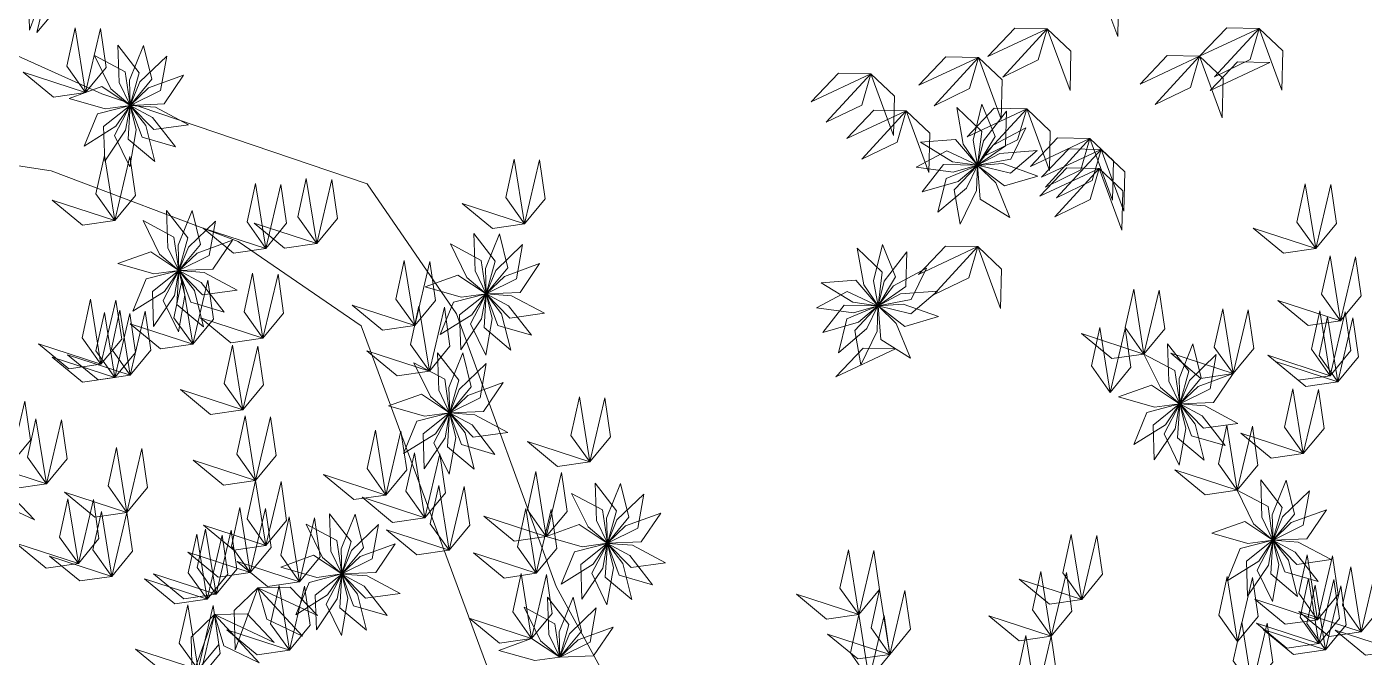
# Model space of a CAD drawing. Header units: millimetres. Extents: x 930 to 6336, y 2219 to 4338.
# Drawn here: x 1313.1 to 1435.1, y 4036.6 to 4094.2 of the extents above; entities that cross this region are included whole.
import ezdxf

# ---------------------------------------------------------------- set-up
doc = ezdxf.new("R2010")
doc.units = ezdxf.units.MM
doc.layers.add('piante', color=102, linetype='Continuous', lineweight=18)

msp = doc.modelspace()

# ---------------------------------------------------------------- linework, layer by layer
at = {"layer": 'piante', "linetype": 'Continuous', "lineweight": 0}
for points in [[(1524.44, 4043.6), (1502.77, 4043.05), (1480.99, 4039.61), (1466.35, 4034.44), (1444.74, 4035.32), (1434.91, 4006.87), (1400.52, 4012.61), (1373.44, 4020.93), (1361.36, 4043.07), (1352.28, 4067.97), (1344.11, 4079.85), (1319.92, 4088.06), (1305.75, 4094.41), (1317.86, 4108.34), (1346.3, 4133.15), (1372.99, 4150.82), (1403.48, 4155.34), (1442.85, 4165.27), (1471.48, 4159.77), (1514.64, 4156.56)], [(1302.4, 4083), (1315.3, 4081.03), (1332.35, 4074.56), (1343.58, 4066.88), (1356.57, 4031.72), (1366.12, 4018.34), (1349.04, 3988.74), (1368.38, 3967.75), (1377.87, 3952.93), (1372.61, 3930.06)]]:
    msp.add_lwpolyline(points, dxfattribs=at)
at = {"layer": 'piante', "lineweight": 0}
for points in [[(1315.37, 4099.49), (1313.22, 4097.44), (1313.31, 4093.85), (1315.37, 4099.49)], [(1313.99, 4093.65), (1315.88, 4095.93), (1315.37, 4099.49), (1313.99, 4093.65)], [(1410.53, 4098.9), (1412.68, 4096.86), (1412.61, 4093.27), (1410.53, 4098.9)], [(1318.43, 4088.17), (1316.71, 4090.59), (1317.48, 4094.09), (1318.43, 4088.17)], [(1318.43, 4088.17), (1320.31, 4090.46), (1319.8, 4094.01), (1318.43, 4088.17)], [(1406.19, 4093.99), (1403.22, 4094.06), (1400.75, 4091.46), (1406.19, 4093.99)], [(1406.19, 4093.99), (1405.35, 4091.15), (1402.13, 4089.58), (1406.19, 4093.99)], [(1406.19, 4093.99), (1408.34, 4091.95), (1408.26, 4088.36), (1406.19, 4093.99)], [(1425.52, 4094.02), (1422.56, 4094.09), (1420.09, 4091.48), (1425.52, 4094.02)], [(1425.52, 4094.02), (1424.69, 4091.18), (1421.46, 4089.61), (1425.52, 4094.02)], [(1425.52, 4094.02), (1427.67, 4091.98), (1427.59, 4088.39), (1425.52, 4094.02)], [(1321.38, 4092.49), (1321.5, 4089.08), (1322.5, 4087.01), (1323.33, 4089.98), (1321.38, 4092.49)], [(1323.71, 4092.47), (1322.43, 4089.31), (1322.5, 4087), (1324.47, 4089.38), (1323.71, 4092.47)], [(1319.24, 4091.56), (1320.73, 4088.5), (1322.5, 4087.01), (1322.05, 4090.06), (1319.24, 4091.56)], [(1325.83, 4091.5), (1323.38, 4089.14), (1322.51, 4087), (1325.27, 4088.37), (1325.83, 4091.5)], [(1399.91, 4091.38), (1396.94, 4091.44), (1394.47, 4088.84), (1399.91, 4091.38)], [(1399.91, 4091.38), (1399.08, 4088.53), (1395.85, 4086.96), (1399.91, 4091.38)], [(1399.91, 4091.38), (1402.06, 4089.33), (1401.98, 4085.75), (1399.91, 4091.38)], [(1420.09, 4091.48), (1417.12, 4091.55), (1414.65, 4088.94), (1420.09, 4091.48)], [(1420.09, 4091.48), (1419.25, 4088.64), (1416.02, 4087.07), (1420.09, 4091.48)], [(1420.09, 4091.48), (1422.24, 4089.44), (1422.16, 4085.85), (1420.09, 4091.48)], [(1318.43, 4088.17), (1315.49, 4087.75), (1312.72, 4090.03), (1318.43, 4088.17)], [(1426.5, 4090.9), (1423.53, 4090.96), (1421.06, 4088.36), (1426.5, 4090.9)], [(1327.37, 4089.76), (1324.17, 4088.59), (1322.51, 4087), (1325.59, 4087.13), (1327.37, 4089.76)], [(1390.08, 4089.87), (1387.12, 4089.93), (1384.65, 4087.33), (1390.08, 4089.87)], [(1390.08, 4089.87), (1389.25, 4087.02), (1386.02, 4085.45), (1390.08, 4089.87)], [(1390.08, 4089.87), (1392.23, 4087.83), (1392.16, 4084.24), (1390.08, 4089.87)], [(1316.93, 4087.63), (1320.21, 4086.69), (1322.49, 4087), (1319.92, 4088.71), (1316.93, 4087.63)], [(1318.3, 4083.28), (1321.19, 4085.09), (1322.49, 4087), (1319.5, 4086.23), (1318.3, 4083.28)], [(1320.18, 4081.9), (1322.08, 4084.72), (1322.49, 4086.99), (1320.07, 4085.08), (1320.18, 4081.9)], [(1322.45, 4081.39), (1323.04, 4084.75), (1322.49, 4086.99), (1321.06, 4084.26), (1322.45, 4081.39)], [(1324.74, 4081.86), (1323.91, 4085.17), (1322.5, 4086.99), (1322.3, 4083.91), (1324.74, 4081.86)], [(1326.63, 4083.21), (1324.53, 4085.9), (1322.5, 4086.99), (1323.58, 4084.1), (1326.63, 4083.21)], [(1327.81, 4085.22), (1324.8, 4086.82), (1322.5, 4086.99), (1324.66, 4084.79), (1327.81, 4085.22)], [(1393.32, 4086.5), (1390.35, 4086.56), (1387.88, 4083.96), (1393.32, 4086.5)], [(1393.32, 4086.5), (1392.48, 4083.65), (1389.25, 4082.08), (1393.32, 4086.5)], [(1393.32, 4086.5), (1395.47, 4084.46), (1395.39, 4080.87), (1393.32, 4086.5)], [(1397.92, 4086.8), (1398.52, 4083.45), (1399.82, 4081.54), (1400.21, 4084.6), (1397.92, 4086.8)], [(1404.31, 4086.68), (1401.35, 4086.75), (1398.88, 4084.14), (1404.31, 4086.68)], [(1400.22, 4087.12), (1399.42, 4083.81), (1399.82, 4081.54), (1401.42, 4084.17), (1400.22, 4087.12)], [(1402.46, 4086.47), (1400.38, 4083.77), (1399.82, 4081.53), (1402.36, 4083.29), (1402.46, 4086.47)], [(1404.31, 4086.68), (1403.48, 4083.84), (1400.25, 4082.27), (1404.31, 4086.68)], [(1404.31, 4086.68), (1406.46, 4084.64), (1406.39, 4081.05), (1404.31, 4086.68)], [(1404.24, 4084.96), (1401.24, 4083.35), (1399.82, 4081.53), (1402.86, 4082.1), (1404.24, 4084.96)], [(1410.07, 4083.96), (1407.11, 4084.02), (1404.64, 4081.42), (1410.07, 4083.96)], [(1410.07, 4083.96), (1409.24, 4081.11), (1406.01, 4079.54), (1410.07, 4083.96)], [(1410.07, 4083.96), (1412.22, 4081.92), (1412.15, 4078.33), (1410.07, 4083.96)], [(1394.21, 4081.35), (1397.59, 4080.89), (1399.81, 4081.53), (1397.02, 4082.85), (1394.21, 4081.35)], [(1394.63, 4083.64), (1397.53, 4081.85), (1399.81, 4081.53), (1397.8, 4083.87), (1394.63, 4083.64)], [(1405.26, 4082.87), (1401.86, 4082.61), (1399.82, 4081.53), (1402.83, 4080.82), (1405.26, 4082.87)], [(1411.1, 4082.98), (1408.14, 4083.04), (1405.67, 4080.44), (1411.1, 4082.98)], [(1411.1, 4082.98), (1410.27, 4080.14), (1407.04, 4078.57), (1411.1, 4082.98)], [(1411.1, 4082.98), (1413.25, 4080.94), (1413.18, 4077.35), (1411.1, 4082.98)], [(1321.09, 4076.49), (1319.37, 4078.91), (1320.14, 4082.41), (1321.09, 4076.49)], [(1321.09, 4076.49), (1322.97, 4078.78), (1322.46, 4082.33), (1321.09, 4076.49)], [(1358.48, 4076.18), (1356.77, 4078.6), (1357.54, 4082.1), (1358.48, 4076.18)], [(1358.48, 4076.18), (1360.37, 4078.46), (1359.86, 4082.02), (1358.48, 4076.18)], [(1394.77, 4079.09), (1398.04, 4080.04), (1399.81, 4081.53), (1396.72, 4081.6), (1394.77, 4079.09)], [(1396.2, 4077.25), (1398.8, 4079.45), (1399.81, 4081.52), (1396.96, 4080.33), (1396.2, 4077.25)], [(1398.25, 4076.14), (1399.73, 4079.22), (1399.81, 4081.52), (1397.69, 4079.28), (1398.25, 4076.14)], [(1405.33, 4080.54), (1402.12, 4081.69), (1399.82, 4081.52), (1402.28, 4079.65), (1405.33, 4080.54)], [(1402.77, 4076.77), (1401.48, 4079.92), (1399.82, 4081.52), (1400.07, 4078.44), (1402.77, 4076.77)], [(1339.52, 4074.39), (1337.8, 4076.81), (1338.57, 4080.31), (1339.52, 4074.39)], [(1410.93, 4081.24), (1407.97, 4081.3), (1405.5, 4078.7), (1410.93, 4081.24)], [(1410.93, 4081.24), (1410.1, 4078.39), (1406.87, 4076.82), (1410.93, 4081.24)], [(1410.93, 4081.24), (1413.08, 4079.2), (1413, 4075.61), (1410.93, 4081.24)], [(1334.87, 4073.94), (1333.16, 4076.36), (1333.92, 4079.86), (1334.87, 4073.94)], [(1334.87, 4073.94), (1336.76, 4076.23), (1336.25, 4079.78), (1334.87, 4073.94)], [(1339.52, 4074.39), (1341.41, 4076.68), (1340.89, 4080.23), (1339.52, 4074.39)], [(1430.68, 4073.92), (1428.96, 4076.34), (1429.73, 4079.84), (1430.68, 4073.92)], [(1430.68, 4073.92), (1432.57, 4076.21), (1432.05, 4079.76), (1430.68, 4073.92)], [(1321.09, 4076.49), (1318.15, 4076.07), (1315.39, 4078.35), (1321.09, 4076.49)], [(1358.48, 4076.18), (1355.55, 4075.76), (1352.78, 4078.04), (1358.48, 4076.18)], [(1325.82, 4077.41), (1325.94, 4074), (1326.95, 4071.93), (1327.77, 4074.9), (1325.82, 4077.41)], [(1328.15, 4077.39), (1326.88, 4074.23), (1326.95, 4071.92), (1328.91, 4074.3), (1328.15, 4077.39)], [(1323.69, 4076.48), (1325.18, 4073.42), (1326.94, 4071.93), (1326.49, 4074.98), (1323.69, 4076.48)], [(1330.27, 4076.43), (1327.82, 4074.06), (1326.95, 4071.92), (1329.71, 4073.29), (1330.27, 4076.43)], [(1334.87, 4073.94), (1331.94, 4073.52), (1329.17, 4075.8), (1334.87, 4073.94)], [(1339.52, 4074.39), (1336.58, 4073.97), (1333.82, 4076.25), (1339.52, 4074.39)], [(1430.68, 4073.92), (1427.74, 4073.5), (1424.98, 4075.78), (1430.68, 4073.92)], [(1331.82, 4074.68), (1328.62, 4073.51), (1326.95, 4071.92), (1330.03, 4072.05), (1331.82, 4074.68)], [(1351.72, 4074.36), (1353.22, 4071.29), (1354.98, 4069.8), (1354.53, 4072.85), (1351.72, 4074.36)], [(1353.86, 4075.29), (1353.98, 4071.88), (1354.98, 4069.8), (1355.81, 4072.77), (1353.86, 4075.29)], [(1356.19, 4075.27), (1354.91, 4072.11), (1354.99, 4069.8), (1356.95, 4072.18), (1356.19, 4075.27)], [(1358.31, 4074.3), (1355.86, 4071.93), (1354.99, 4069.8), (1357.75, 4071.17), (1358.31, 4074.3)], [(1391.14, 4074.29), (1390.33, 4070.97), (1390.74, 4068.7), (1392.34, 4071.34), (1391.14, 4074.29)], [(1399.86, 4074.1), (1396.89, 4074.16), (1394.42, 4071.56), (1399.86, 4074.1)], [(1321.37, 4072.55), (1324.65, 4071.61), (1326.94, 4071.92), (1324.37, 4073.63), (1321.37, 4072.55)], [(1388.83, 4073.97), (1389.44, 4070.61), (1390.74, 4068.7), (1391.13, 4071.76), (1388.83, 4073.97)], [(1393.38, 4073.64), (1391.3, 4070.94), (1390.74, 4068.7), (1393.28, 4070.46), (1393.38, 4073.64)], [(1399.86, 4074.1), (1399.02, 4071.25), (1395.8, 4069.69), (1399.86, 4074.1)], [(1399.86, 4074.1), (1402.01, 4072.06), (1401.93, 4068.47), (1399.86, 4074.1)], [(1432.93, 4067.34), (1431.22, 4069.75), (1431.99, 4073.26), (1432.93, 4067.34)], [(1432.93, 4067.34), (1434.82, 4069.62), (1434.31, 4073.17), (1432.93, 4067.34)], [(1322.75, 4068.2), (1325.64, 4070.01), (1326.93, 4071.92), (1323.95, 4071.15), (1322.75, 4068.2)], [(1324.62, 4066.82), (1326.53, 4069.64), (1326.94, 4071.91), (1324.52, 4070), (1324.62, 4066.82)], [(1326.9, 4066.31), (1327.49, 4069.67), (1326.94, 4071.91), (1325.51, 4069.18), (1326.9, 4066.31)], [(1329.18, 4066.78), (1328.36, 4070.09), (1326.94, 4071.91), (1326.75, 4068.83), (1329.18, 4066.78)], [(1331.08, 4068.13), (1328.98, 4070.82), (1326.95, 4071.91), (1328.02, 4069.02), (1331.08, 4068.13)], [(1332.26, 4070.14), (1329.25, 4071.74), (1326.95, 4071.91), (1329.11, 4069.71), (1332.26, 4070.14)], [(1348.46, 4066.91), (1346.75, 4069.32), (1347.51, 4072.83), (1348.46, 4066.91)], [(1348.46, 4066.91), (1350.35, 4069.19), (1349.84, 4072.75), (1348.46, 4066.91)], [(1359.86, 4072.56), (1356.66, 4071.39), (1354.99, 4069.79), (1358.07, 4069.92), (1359.86, 4072.56)], [(1395.16, 4072.13), (1392.16, 4070.52), (1390.74, 4068.7), (1393.77, 4069.27), (1395.16, 4072.13)], [(1328.2, 4065.2), (1326.48, 4067.61), (1327.25, 4071.12), (1328.2, 4065.2)], [(1328.2, 4065.2), (1330.09, 4067.48), (1329.58, 4071.03), (1328.2, 4065.2)], [(1334.61, 4065.74), (1332.9, 4068.16), (1333.67, 4071.67), (1334.61, 4065.74)], [(1334.61, 4065.74), (1336.5, 4068.03), (1335.99, 4071.58), (1334.61, 4065.74)], [(1349.41, 4070.43), (1352.69, 4069.49), (1354.97, 4069.8), (1352.4, 4071.51), (1349.41, 4070.43)], [(1385.54, 4070.81), (1388.44, 4069.02), (1390.73, 4068.7), (1388.72, 4071.04), (1385.54, 4070.81)], [(1319.83, 4063.37), (1318.11, 4065.79), (1318.88, 4069.3), (1319.83, 4063.37)], [(1350.79, 4066.08), (1353.68, 4067.88), (1354.97, 4069.79), (1351.99, 4069.02), (1350.79, 4066.08)], [(1352.66, 4064.69), (1354.57, 4067.52), (1354.97, 4069.79), (1352.56, 4067.87), (1352.66, 4064.69)], [(1354.94, 4064.19), (1355.53, 4067.55), (1354.98, 4069.79), (1353.55, 4067.05), (1354.94, 4064.19)], [(1357.22, 4064.66), (1356.39, 4067.96), (1354.98, 4069.78), (1354.79, 4066.71), (1357.22, 4064.66)], [(1359.12, 4066.01), (1357.02, 4068.7), (1354.98, 4069.79), (1356.06, 4066.89), (1359.12, 4066.01)], [(1360.3, 4068.02), (1357.29, 4069.62), (1354.99, 4069.79), (1357.15, 4067.58), (1360.3, 4068.02)], [(1385.13, 4068.52), (1388.51, 4068.06), (1390.73, 4068.7), (1387.94, 4070.02), (1385.13, 4068.52)], [(1396.18, 4070.03), (1392.78, 4069.78), (1390.74, 4068.69), (1393.74, 4067.98), (1396.18, 4070.03)], [(1415.01, 4064.3), (1413.3, 4066.72), (1414.07, 4070.23), (1415.01, 4064.3)], [(1415.01, 4064.3), (1416.9, 4066.59), (1416.39, 4070.14), (1415.01, 4064.3)], [(1321.09, 4062.16), (1319.37, 4064.58), (1320.14, 4068.08), (1321.09, 4062.16)], [(1319.83, 4063.37), (1321.72, 4065.66), (1321.2, 4069.21), (1319.83, 4063.37)], [(1322.49, 4062.36), (1320.78, 4064.78), (1321.54, 4068.29), (1322.49, 4062.36)], [(1322.49, 4062.36), (1324.38, 4064.65), (1323.87, 4068.2), (1322.49, 4062.36)], [(1348.46, 4066.91), (1345.53, 4066.48), (1342.76, 4068.77), (1348.46, 4066.91)], [(1349.8, 4062.74), (1348.08, 4065.16), (1348.85, 4068.66), (1349.8, 4062.74)], [(1349.8, 4062.74), (1351.68, 4065.02), (1351.17, 4068.58), (1349.8, 4062.74)], [(1385.69, 4066.25), (1388.96, 4067.21), (1390.73, 4068.7), (1387.64, 4068.77), (1385.69, 4066.25)], [(1387.12, 4064.41), (1389.72, 4066.62), (1390.73, 4068.69), (1387.88, 4067.5), (1387.12, 4064.41)], [(1389.17, 4063.31), (1390.65, 4066.38), (1390.73, 4068.69), (1388.61, 4066.44), (1389.17, 4063.31)], [(1396.25, 4067.71), (1393.04, 4068.85), (1390.74, 4068.69), (1393.19, 4066.82), (1396.25, 4067.71)], [(1393.69, 4063.93), (1392.4, 4067.09), (1390.74, 4068.69), (1390.99, 4065.61), (1393.69, 4063.93)], [(1423.15, 4062.51), (1421.43, 4064.92), (1422.2, 4068.43), (1423.15, 4062.51)], [(1423.15, 4062.51), (1425.04, 4064.79), (1424.52, 4068.34), (1423.15, 4062.51)], [(1432.93, 4067.34), (1430, 4066.91), (1427.23, 4069.2), (1432.93, 4067.34)], [(1432.01, 4062.32), (1430.29, 4064.74), (1431.06, 4068.25), (1432.01, 4062.32)], [(1432.01, 4062.32), (1433.89, 4064.61), (1433.38, 4068.16), (1432.01, 4062.32)], [(1321.09, 4062.16), (1322.98, 4064.44), (1322.46, 4068), (1321.09, 4062.16)], [(1328.2, 4065.2), (1325.27, 4064.77), (1322.5, 4067.06), (1328.2, 4065.2)], [(1334.61, 4065.74), (1331.68, 4065.32), (1328.91, 4067.6), (1334.61, 4065.74)], [(1432.71, 4061.75), (1430.99, 4064.17), (1431.76, 4067.68), (1432.71, 4061.75)], [(1432.71, 4061.75), (1434.59, 4064.04), (1434.08, 4067.59), (1432.71, 4061.75)], [(1415.01, 4064.3), (1412.08, 4063.88), (1409.31, 4066.17), (1415.01, 4064.3)], [(1411.92, 4060.8), (1410.21, 4063.22), (1410.98, 4066.72), (1411.92, 4060.8)], [(1411.92, 4060.8), (1413.81, 4063.09), (1413.3, 4066.64), (1411.92, 4060.8)], [(1319.83, 4063.37), (1316.89, 4062.95), (1314.13, 4065.23), (1319.83, 4063.37)], [(1332.78, 4059.19), (1331.06, 4061.61), (1331.83, 4065.12), (1332.78, 4059.19)], [(1332.78, 4059.19), (1334.67, 4061.48), (1334.15, 4065.03), (1332.78, 4059.19)], [(1349.8, 4062.74), (1346.86, 4062.32), (1344.09, 4064.6), (1349.8, 4062.74)], [(1350.53, 4064.42), (1350.65, 4061.01), (1351.65, 4058.94), (1352.48, 4061.91), (1350.53, 4064.42)], [(1352.86, 4064.4), (1351.58, 4061.24), (1351.66, 4058.93), (1353.62, 4061.31), (1352.86, 4064.4)], [(1392.34, 4064.77), (1389.37, 4064.84), (1386.9, 4062.23), (1392.34, 4064.77)], [(1417.15, 4065.24), (1417.27, 4061.83), (1418.27, 4059.75), (1419.1, 4062.72), (1417.15, 4065.24)], [(1419.48, 4065.22), (1418.21, 4062.06), (1418.28, 4059.75), (1420.24, 4062.13), (1419.48, 4065.22)], [(1321.09, 4062.16), (1318.15, 4061.74), (1315.39, 4064.02), (1321.09, 4062.16)], [(1322.49, 4062.36), (1319.56, 4061.94), (1316.79, 4064.22), (1322.49, 4062.36)], [(1348.39, 4063.49), (1349.89, 4060.43), (1351.65, 4058.94), (1351.2, 4061.99), (1348.39, 4063.49)], [(1354.98, 4063.44), (1352.53, 4061.07), (1351.66, 4058.93), (1354.42, 4060.3), (1354.98, 4063.44)], [(1415.01, 4064.3), (1416.51, 4061.24), (1418.27, 4059.75), (1417.82, 4062.8), (1415.01, 4064.3)], [(1423.15, 4062.51), (1420.21, 4062.08), (1417.45, 4064.37), (1423.15, 4062.51)], [(1421.6, 4064.25), (1419.15, 4061.88), (1418.28, 4059.75), (1421.04, 4061.12), (1421.6, 4064.25)], [(1432.01, 4062.32), (1429.07, 4061.9), (1426.31, 4064.18), (1432.01, 4062.32)], [(1432.71, 4061.75), (1429.77, 4061.33), (1427, 4063.61), (1432.71, 4061.75)], [(1423.15, 4062.51), (1419.95, 4061.34), (1418.28, 4059.74), (1421.36, 4059.87), (1423.15, 4062.51)], [(1332.78, 4059.19), (1329.84, 4058.77), (1327.08, 4061.05), (1332.78, 4059.19)], [(1356.53, 4061.69), (1353.32, 4060.52), (1351.66, 4058.93), (1354.74, 4059.06), (1356.53, 4061.69)], [(1412.7, 4060.38), (1415.98, 4059.44), (1418.26, 4059.75), (1415.7, 4061.46), (1412.7, 4060.38)], [(1429.55, 4055.21), (1427.84, 4057.63), (1428.6, 4061.13), (1429.55, 4055.21)], [(1429.55, 4055.21), (1431.44, 4057.5), (1430.93, 4061.05), (1429.55, 4055.21)], [(1311.52, 4054.15), (1313.4, 4056.44), (1312.89, 4059.99), (1311.52, 4054.15)], [(1346.08, 4059.56), (1349.36, 4058.62), (1351.64, 4058.93), (1349.07, 4060.64), (1346.08, 4059.56)], [(1364.44, 4054.45), (1362.72, 4056.87), (1363.49, 4060.38), (1364.44, 4054.45)], [(1364.44, 4054.45), (1366.32, 4056.74), (1365.81, 4060.29), (1364.44, 4054.45)], [(1414.08, 4056.03), (1416.97, 4057.83), (1418.26, 4059.74), (1415.28, 4058.97), (1414.08, 4056.03)], [(1415.95, 4054.64), (1417.86, 4057.47), (1418.26, 4059.74), (1415.85, 4057.82), (1415.95, 4054.64)], [(1418.23, 4054.14), (1418.82, 4057.5), (1418.27, 4059.74), (1416.84, 4057), (1418.23, 4054.14)], [(1420.51, 4054.61), (1419.69, 4057.91), (1418.27, 4059.73), (1418.08, 4056.66), (1420.51, 4054.61)], [(1422.41, 4055.96), (1420.31, 4058.65), (1418.28, 4059.74), (1419.35, 4056.84), (1422.41, 4055.96)], [(1423.59, 4057.97), (1420.58, 4059.57), (1418.28, 4059.74), (1420.44, 4057.53), (1423.59, 4057.97)], [(1314.85, 4052.45), (1313.13, 4054.87), (1313.9, 4058.38), (1314.85, 4052.45)], [(1314.85, 4052.45), (1316.74, 4054.74), (1316.23, 4058.29), (1314.85, 4052.45)], [(1333.94, 4052.74), (1332.22, 4055.16), (1332.99, 4058.66), (1333.94, 4052.74)], [(1333.94, 4052.74), (1335.82, 4055.03), (1335.31, 4058.58), (1333.94, 4052.74)], [(1347.45, 4055.21), (1350.35, 4057.02), (1351.64, 4058.93), (1348.65, 4058.16), (1347.45, 4055.21)], [(1349.33, 4053.83), (1351.23, 4056.65), (1351.64, 4058.92), (1349.23, 4057.01), (1349.33, 4053.83)], [(1351.6, 4053.32), (1352.2, 4056.68), (1351.65, 4058.92), (1350.22, 4056.19), (1351.6, 4053.32)], [(1353.89, 4053.79), (1353.06, 4057.1), (1351.65, 4058.92), (1351.46, 4055.84), (1353.89, 4053.79)], [(1355.78, 4055.14), (1353.69, 4057.83), (1351.65, 4058.92), (1352.73, 4056.03), (1355.78, 4055.14)], [(1356.97, 4057.15), (1353.96, 4058.75), (1351.66, 4058.92), (1353.81, 4056.72), (1356.97, 4057.15)], [(1345.84, 4051.43), (1344.12, 4053.85), (1344.89, 4057.35), (1345.84, 4051.43)], [(1345.84, 4051.43), (1347.73, 4053.72), (1347.21, 4057.27), (1345.84, 4051.43)], [(1423.52, 4051.87), (1421.81, 4054.29), (1422.58, 4057.79), (1423.52, 4051.87)], [(1423.52, 4051.87), (1425.41, 4054.16), (1424.9, 4057.71), (1423.52, 4051.87)], [(1429.55, 4055.21), (1426.62, 4054.79), (1423.85, 4057.07), (1429.55, 4055.21)], [(1364.44, 4054.45), (1361.5, 4054.03), (1358.74, 4056.32), (1364.44, 4054.45)], [(1322.2, 4049.84), (1320.48, 4052.26), (1321.25, 4055.76), (1322.2, 4049.84)], [(1322.2, 4049.84), (1324.08, 4052.13), (1323.57, 4055.68), (1322.2, 4049.84)], [(1349.38, 4049.36), (1347.66, 4051.77), (1348.43, 4055.28), (1349.38, 4049.36)], [(1349.38, 4049.36), (1351.26, 4051.64), (1350.75, 4055.19), (1349.38, 4049.36)], [(1314.85, 4052.45), (1311.92, 4052.03), (1309.15, 4054.31), (1314.85, 4052.45)], [(1333.94, 4052.74), (1331, 4052.32), (1328.23, 4054.6), (1333.94, 4052.74)], [(1360.47, 4047.65), (1358.75, 4050.07), (1359.52, 4053.57), (1360.47, 4047.65)], [(1360.47, 4047.65), (1362.36, 4049.93), (1361.85, 4053.49), (1360.47, 4047.65)], [(1423.52, 4051.87), (1420.59, 4051.45), (1417.82, 4053.73), (1423.52, 4051.87)], [(1334.88, 4046.82), (1333.17, 4049.24), (1333.94, 4052.74), (1334.88, 4046.82)], [(1334.88, 4046.82), (1336.77, 4049.11), (1336.26, 4052.66), (1334.88, 4046.82)], [(1345.84, 4051.43), (1342.9, 4051.01), (1340.14, 4053.29), (1345.84, 4051.43)], [(1351.6, 4046.38), (1349.88, 4048.8), (1350.65, 4052.3), (1351.6, 4046.38)], [(1351.6, 4046.38), (1353.49, 4048.67), (1352.97, 4052.22), (1351.6, 4046.38)], [(1364.92, 4052.51), (1365.04, 4049.1), (1366.04, 4047.03), (1366.87, 4050), (1364.92, 4052.51)], [(1367.25, 4052.49), (1365.97, 4049.33), (1366.05, 4047.02), (1368.01, 4049.4), (1367.25, 4052.49)], [(1425.66, 4052.8), (1425.78, 4049.4), (1426.78, 4047.32), (1427.61, 4050.29), (1425.66, 4052.8)], [(1427.99, 4052.78), (1426.71, 4049.62), (1426.79, 4047.32), (1428.75, 4049.69), (1427.99, 4052.78)], [(1308.34, 4051.68), (1311.3, 4051.75), (1313.78, 4049.15), (1308.34, 4051.68)], [(1317.77, 4045.17), (1316.05, 4047.59), (1316.82, 4051.09), (1317.77, 4045.17)], [(1322.2, 4049.84), (1319.26, 4049.42), (1316.49, 4051.7), (1322.2, 4049.84)], [(1317.77, 4045.17), (1319.65, 4047.46), (1319.14, 4051.01), (1317.77, 4045.17)], [(1349.38, 4049.36), (1346.44, 4048.93), (1343.67, 4051.22), (1349.38, 4049.36)], [(1362.78, 4051.58), (1364.28, 4048.51), (1366.04, 4047.03), (1365.59, 4050.08), (1362.78, 4051.58)], [(1369.37, 4051.52), (1366.92, 4049.16), (1366.05, 4047.02), (1368.81, 4048.39), (1369.37, 4051.52)], [(1423.52, 4051.87), (1425.02, 4048.81), (1426.78, 4047.32), (1426.33, 4050.37), (1423.52, 4051.87)], [(1430.11, 4051.82), (1427.66, 4049.45), (1426.79, 4047.31), (1429.55, 4048.69), (1430.11, 4051.82)], [(1320.82, 4044), (1319.1, 4046.42), (1319.87, 4049.92), (1320.82, 4044)], [(1320.82, 4044), (1322.71, 4046.29), (1322.2, 4049.84), (1320.82, 4044)], [(1333.46, 4044.36), (1331.74, 4046.77), (1332.51, 4050.28), (1333.46, 4044.36)], [(1333.46, 4044.36), (1335.35, 4046.64), (1334.83, 4050.19), (1333.46, 4044.36)], [(1359.55, 4044.28), (1357.83, 4046.69), (1358.6, 4050.2), (1359.55, 4044.28)], [(1359.55, 4044.28), (1361.43, 4046.56), (1360.92, 4050.12), (1359.55, 4044.28)], [(1370.92, 4049.78), (1367.71, 4048.61), (1366.05, 4047.02), (1369.13, 4047.15), (1370.92, 4049.78)], [(1431.66, 4050.07), (1428.45, 4048.91), (1426.79, 4047.31), (1429.87, 4047.44), (1431.66, 4050.07)], [(1334.88, 4046.82), (1331.95, 4046.4), (1329.18, 4048.68), (1334.88, 4046.82)], [(1337.95, 4043.51), (1336.24, 4045.93), (1337.01, 4049.43), (1337.95, 4043.51)], [(1337.95, 4043.51), (1339.84, 4045.8), (1339.33, 4049.35), (1337.95, 4043.51)], [(1338.56, 4048.78), (1340.05, 4045.72), (1341.81, 4044.23), (1341.36, 4047.28), (1338.56, 4048.78)], [(1340.69, 4049.71), (1340.81, 4046.31), (1341.82, 4044.23), (1342.65, 4047.2), (1340.69, 4049.71)], [(1343.02, 4049.69), (1341.75, 4046.53), (1341.82, 4044.23), (1343.79, 4046.6), (1343.02, 4049.69)], [(1345.15, 4048.73), (1342.69, 4046.36), (1341.82, 4044.22), (1344.59, 4045.6), (1345.15, 4048.73)], [(1360.47, 4047.65), (1357.54, 4047.22), (1354.77, 4049.51), (1360.47, 4047.65)], [(1360.47, 4047.65), (1363.75, 4046.71), (1366.03, 4047.02), (1363.46, 4048.73), (1360.47, 4047.65)], [(1421.21, 4047.94), (1424.49, 4047), (1426.77, 4047.32), (1424.2, 4049.02), (1421.21, 4047.94)], [(1329.51, 4041.92), (1327.8, 4044.33), (1328.57, 4047.84), (1329.51, 4041.92)], [(1330.33, 4042.38), (1328.62, 4044.8), (1329.38, 4048.3), (1330.33, 4042.38)], [(1329.51, 4041.92), (1331.4, 4044.2), (1330.89, 4047.76), (1329.51, 4041.92)], [(1330.33, 4042.38), (1332.22, 4044.67), (1331.71, 4048.22), (1330.33, 4042.38)], [(1351.6, 4046.38), (1348.67, 4045.96), (1345.9, 4048.24), (1351.6, 4046.38)], [(1409.33, 4041.9), (1407.61, 4044.32), (1408.38, 4047.82), (1409.33, 4041.9)], [(1409.33, 4041.9), (1411.22, 4044.19), (1410.71, 4047.74), (1409.33, 4041.9)], [(1422.59, 4043.59), (1425.48, 4045.4), (1426.77, 4047.31), (1423.78, 4046.54), (1422.59, 4043.59)], [(1424.46, 4042.21), (1426.37, 4045.03), (1426.77, 4047.3), (1424.36, 4045.39), (1424.46, 4042.21)], [(1426.74, 4041.71), (1427.33, 4045.06), (1426.78, 4047.3), (1425.35, 4044.57), (1426.74, 4041.71)], [(1429.02, 4042.17), (1428.19, 4045.48), (1426.78, 4047.3), (1426.59, 4044.22), (1429.02, 4042.17)], [(1430.92, 4043.53), (1428.82, 4046.21), (1426.78, 4047.3), (1427.86, 4044.41), (1430.92, 4043.53)], [(1432.1, 4045.53), (1429.09, 4047.13), (1426.79, 4047.3), (1428.95, 4045.1), (1432.1, 4045.53)], [(1317.77, 4045.17), (1314.83, 4044.75), (1312.06, 4047.03), (1317.77, 4045.17)], [(1333.46, 4044.36), (1330.52, 4043.93), (1327.76, 4046.22), (1333.46, 4044.36)], [(1346.69, 4046.98), (1343.49, 4045.82), (1341.82, 4044.22), (1344.91, 4044.35), (1346.69, 4046.98)], [(1359.55, 4044.28), (1356.61, 4043.85), (1353.84, 4046.14), (1359.55, 4044.28)], [(1361.84, 4043.3), (1364.74, 4045.11), (1366.03, 4047.01), (1363.04, 4046.25), (1361.84, 4043.3)], [(1363.72, 4041.92), (1365.62, 4044.74), (1366.03, 4047.01), (1363.62, 4045.1), (1363.72, 4041.92)], [(1365.99, 4041.41), (1366.59, 4044.77), (1366.04, 4047.01), (1364.61, 4044.28), (1365.99, 4041.41)], [(1368.28, 4041.88), (1367.45, 4045.19), (1366.04, 4047.01), (1365.85, 4043.93), (1368.28, 4041.88)], [(1370.17, 4043.23), (1368.08, 4045.92), (1366.04, 4047.01), (1367.12, 4044.12), (1370.17, 4043.23)], [(1371.36, 4045.24), (1368.35, 4046.84), (1366.05, 4047.01), (1368.2, 4044.81), (1371.36, 4045.24)], [(1388.99, 4040.52), (1387.27, 4042.94), (1388.04, 4046.44), (1388.99, 4040.52)], [(1388.99, 4040.52), (1390.88, 4042.8), (1390.36, 4046.36), (1388.99, 4040.52)], [(1320.82, 4044), (1317.89, 4043.58), (1315.12, 4045.86), (1320.82, 4044)], [(1337.95, 4043.51), (1335.02, 4043.09), (1332.25, 4045.37), (1337.95, 4043.51)], [(1336.25, 4044.85), (1339.52, 4043.91), (1341.81, 4044.23), (1339.24, 4045.93), (1336.25, 4044.85)], [(1430.84, 4040.05), (1429.13, 4042.47), (1429.9, 4045.97), (1430.84, 4040.05)], [(1430.84, 4040.05), (1432.73, 4042.34), (1432.22, 4045.89), (1430.84, 4040.05)], [(1434.84, 4038.94), (1433.12, 4041.36), (1433.89, 4044.86), (1434.84, 4038.94)], [(1329.51, 4041.92), (1326.58, 4041.49), (1323.81, 4043.78), (1329.51, 4041.92)], [(1330.33, 4042.38), (1327.4, 4041.96), (1324.63, 4044.24), (1330.33, 4042.38)], [(1337.62, 4040.5), (1340.51, 4042.31), (1341.81, 4044.22), (1338.82, 4043.45), (1337.62, 4040.5)], [(1339.49, 4039.12), (1341.4, 4041.94), (1341.81, 4044.21), (1339.39, 4042.3), (1339.49, 4039.12)], [(1341.77, 4038.62), (1342.36, 4041.97), (1341.81, 4044.21), (1340.38, 4041.48), (1341.77, 4038.62)], [(1344.05, 4039.08), (1343.23, 4042.39), (1341.81, 4044.21), (1341.62, 4041.13), (1344.05, 4039.08)], [(1345.95, 4040.44), (1343.85, 4043.12), (1341.82, 4044.21), (1342.89, 4041.32), (1345.95, 4040.44)], [(1347.13, 4042.45), (1344.12, 4044.05), (1341.82, 4044.21), (1343.98, 4042.01), (1347.13, 4042.45)], [(1359.12, 4038.33), (1357.41, 4040.75), (1358.17, 4044.25), (1359.12, 4038.33)], [(1359.12, 4038.33), (1361.01, 4040.62), (1360.5, 4044.17), (1359.12, 4038.33)], [(1409.33, 4041.9), (1406.4, 4041.48), (1403.63, 4043.76), (1409.33, 4041.9)], [(1406.55, 4038.53), (1404.84, 4040.95), (1405.6, 4044.46), (1406.55, 4038.53)], [(1406.55, 4038.53), (1408.44, 4040.82), (1407.93, 4044.37), (1406.55, 4038.53)], [(1423.55, 4038.05), (1421.83, 4040.47), (1422.6, 4043.98), (1423.55, 4038.05)], [(1423.55, 4038.05), (1425.43, 4040.34), (1424.92, 4043.89), (1423.55, 4038.05)], [(1430.98, 4037.87), (1429.26, 4040.29), (1430.03, 4043.8), (1430.98, 4037.87)], [(1430.98, 4037.87), (1432.86, 4040.16), (1432.35, 4043.71), (1430.98, 4037.87)], [(1434.84, 4038.94), (1436.72, 4041.23), (1436.21, 4044.78), (1434.84, 4038.94)], [(1334.14, 4042.95), (1332, 4040.9), (1332.08, 4037.31), (1334.14, 4042.95)], [(1334.14, 4042.95), (1337.11, 4043.02), (1339.58, 4040.42), (1334.14, 4042.95)], [(1334.14, 4042.95), (1334.98, 4040.1), (1338.21, 4038.54), (1334.14, 4042.95)], [(1337.03, 4037.26), (1335.31, 4039.68), (1336.08, 4043.18), (1337.03, 4037.26)], [(1337.03, 4037.26), (1338.91, 4039.55), (1338.4, 4043.1), (1337.03, 4037.26)], [(1391.82, 4036.88), (1390.11, 4039.3), (1390.88, 4042.8), (1391.82, 4036.88)], [(1391.82, 4036.88), (1393.71, 4039.17), (1393.2, 4042.72), (1391.82, 4036.88)], [(1431.58, 4037.29), (1429.87, 4039.71), (1430.64, 4043.21), (1431.58, 4037.29)], [(1431.58, 4037.29), (1433.47, 4039.58), (1432.96, 4043.13), (1431.58, 4037.29)], [(1328.69, 4035.49), (1326.98, 4037.91), (1327.75, 4041.41), (1328.69, 4035.49)], [(1328.69, 4035.49), (1326.98, 4037.91), (1327.75, 4041.41), (1328.69, 4035.49)], [(1328.69, 4035.49), (1330.58, 4037.78), (1330.07, 4041.33), (1328.69, 4035.49)], [(1328.69, 4035.49), (1330.58, 4037.78), (1330.07, 4041.33), (1328.69, 4035.49)], [(1360.58, 4042.11), (1360.7, 4038.7), (1361.7, 4036.63), (1362.53, 4039.6), (1360.58, 4042.11)], [(1362.91, 4042.09), (1361.63, 4038.93), (1361.7, 4036.63), (1363.67, 4039), (1362.91, 4042.09)], [(1388.99, 4040.52), (1386.05, 4040.1), (1383.29, 4042.38), (1388.99, 4040.52)], [(1430.84, 4040.05), (1427.91, 4039.63), (1425.14, 4041.91), (1430.84, 4040.05)], [(1330.2, 4040.51), (1328.05, 4038.46), (1328.14, 4034.87), (1330.2, 4040.51)], [(1328.82, 4034.67), (1330.71, 4036.96), (1330.2, 4040.51), (1328.82, 4034.67)], [(1330.2, 4040.51), (1333.16, 4040.58), (1335.64, 4037.98), (1330.2, 4040.51)], [(1330.2, 4040.51), (1331.04, 4037.66), (1334.27, 4036.1), (1330.2, 4040.51)], [(1359.12, 4038.33), (1356.19, 4037.91), (1353.42, 4040.19), (1359.12, 4038.33)], [(1358.44, 4041.18), (1359.94, 4038.12), (1361.7, 4036.63), (1361.25, 4039.68), (1358.44, 4041.18)], [(1365.03, 4041.13), (1362.58, 4038.76), (1361.71, 4036.62), (1364.47, 4037.99), (1365.03, 4041.13)], [(1389.94, 4034.6), (1388.22, 4037.01), (1388.99, 4040.52), (1389.94, 4034.6)], [(1389.94, 4034.6), (1391.82, 4036.88), (1391.31, 4040.43), (1389.94, 4034.6)], [(1406.55, 4038.53), (1403.62, 4038.11), (1400.85, 4040.39), (1406.55, 4038.53)], [(1434.84, 4038.94), (1431.9, 4038.52), (1429.14, 4040.8), (1434.84, 4038.94)], [(1337.03, 4037.26), (1334.09, 4036.84), (1331.32, 4039.12), (1337.03, 4037.26)], [(1366.57, 4039.38), (1363.37, 4038.22), (1361.71, 4036.62), (1364.79, 4036.75), (1366.57, 4039.38)], [(1424.88, 4033.88), (1423.16, 4036.3), (1423.93, 4039.81), (1424.88, 4033.88)], [(1424.88, 4033.88), (1426.77, 4036.17), (1426.25, 4039.72), (1424.88, 4033.88)], [(1430.98, 4037.87), (1428.04, 4037.45), (1425.28, 4039.74), (1430.98, 4037.87)], [(1431.58, 4037.29), (1428.65, 4036.87), (1425.88, 4039.15), (1431.58, 4037.29)], [(1438.17, 4037.24), (1435.24, 4036.81), (1432.47, 4039.1), (1438.17, 4037.24)], [(1356.13, 4037.25), (1359.41, 4036.31), (1361.69, 4036.62), (1359.12, 4038.33), (1356.13, 4037.25)], [(1391.82, 4036.88), (1388.89, 4036.46), (1386.12, 4038.74), (1391.82, 4036.88)], [(1405.18, 4032.7), (1403.46, 4035.11), (1404.23, 4038.62), (1405.18, 4032.7)], [(1405.18, 4032.7), (1407.06, 4034.98), (1406.55, 4038.53), (1405.18, 4032.7)], [(1328.69, 4035.49), (1325.76, 4035.07), (1322.99, 4037.35), (1328.69, 4035.49)], [(1328.69, 4035.49), (1325.76, 4035.07), (1322.99, 4037.35), (1328.69, 4035.49)]]:
    msp.add_lwpolyline(points, dxfattribs=at)

doc.saveas('drawing.dxf')
